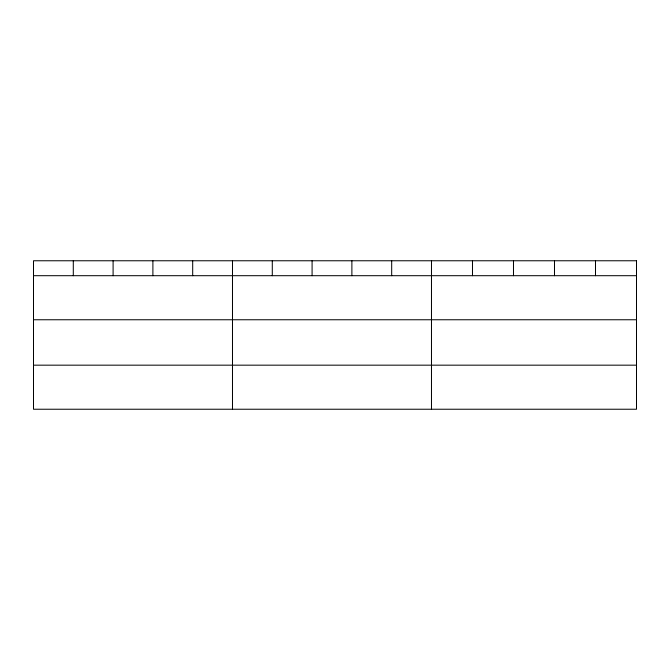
<?xml version="1.0" encoding="UTF-8"?>
<svg xmlns="http://www.w3.org/2000/svg" width="670" height="670" viewBox="0 0 670 670"><rect width="100%" height="100%" fill="white"/><g stroke="black" fill="none" stroke-linecap="round" stroke-linejoin="round"><path stroke-width="1" d="M33.5 275.697L636.5 275.697M33.5 319.757L636.5 319.757M33.5 365.167L636.5 365.167M595.496 260.764L595.496 275.697M554.492 260.764L554.492 275.697M513.488 260.764L513.488 275.697M472.484 260.764L472.484 275.697M431.48 260.764L431.48 409.236M391.682 260.764L391.682 275.697M351.884 260.764L351.884 275.697M312.086 260.764L312.086 275.697M272.288 260.764L272.288 275.697M232.49 260.764L232.49 409.236M192.692 260.764L192.692 275.697M152.894 260.764L152.894 275.697M113.096 260.764L113.096 275.697M73.298 260.764L73.298 275.697M636.5 260.764L33.5 260.764L33.5 409.236L636.5 409.236L636.5 260.764"/></g></svg>
